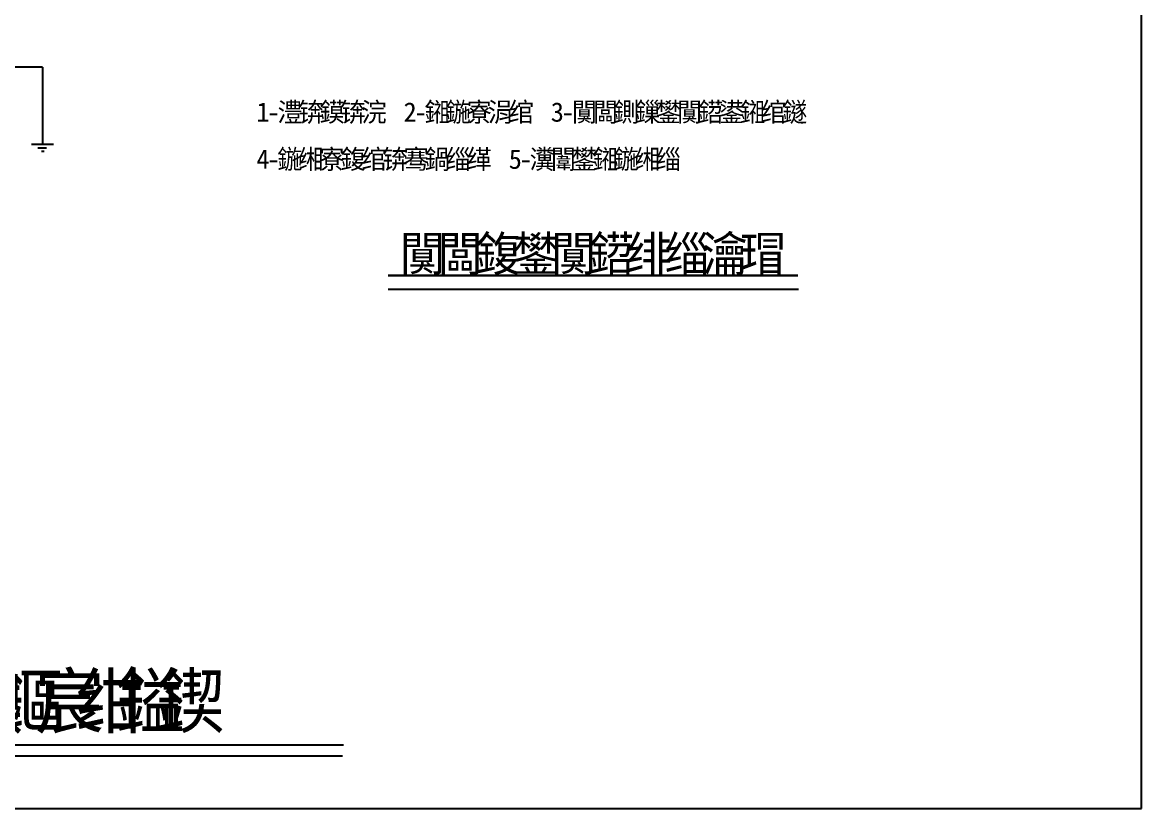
# Model space of a CAD drawing. Header units: metres. Extents: x 0 to 420, y 0 to 297.
# Drawn here: x 208.7 to 420, y 0 to 148.5 of the extents above; entities that cross this region are included whole.
import ezdxf

# ---------------------------------------------------------------- set-up
doc = ezdxf.new("R2010")
doc.units = ezdxf.units.M

msp = doc.modelspace()

# ---------------------------------------------------------------- linework, layer by layer
for p, q in [((420, 0), (420, 297)), ((212.56, 140.03), (202.61, 140.03)), ((212.56, 140.03), (212.56, 125.46)), ((214.63, 125.46), (210.48, 125.46)), ((213.32, 124.77), (211.68, 124.77)), ((212.88, 124.11), (212.34, 124.11)), ((355.1, 100.7), (277.76, 100.7)), ((277.76, 100.7), (355.1, 100.7)), ((277.76, 98.09), (355.22, 98.09)), ((156.77, 12.08), (269.36, 12.08)), ((156.77, 10), (269.16, 10)), ((0, 0), (420, 0))]:
    msp.add_line(p, q)

# ---------------------------------------------------------------- texts
for s, height, p in [('1', 3.65, (252.91, 129.74)), ('澧', 3.65, (256.88, 129.74)), ('锛', 3.65, (260.84, 129.74)), ('鏌', 3.65, (264.81, 129.74)), ('锛', 3.65, (268.78, 129.74)), ('浣', 3.65, (272.75, 129.74)), ('2', 3.65, (280.69, 129.74)), ('鎺', 3.65, (284.66, 129.74)), ('鍦', 3.65, (288.63, 129.74)), ('寮', 3.65, (292.6, 129.74)), ('涓', 3.65, (296.57, 129.74)), ('绾', 3.65, (300.54, 129.74)), ('3', 3.65, (308.48, 129.74)), ('闃', 3.65, (312.45, 129.74)), ('闆', 3.65, (316.42, 129.74)), ('鍘', 3.65, (320.39, 129.74)), ('鏁', 3.65, (324.35, 129.74)), ('鐢', 3.65, (328.32, 129.74)), ('闃', 3.65, (332.29, 129.74)), ('鍣', 3.65, (336.26, 129.74)), ('鍙', 3.65, (340.23, 129.74)), ('鎺', 3.65, (344.2, 129.74)), ('绾', 3.65, (348.17, 129.74)), ('鐩', 3.65, (352.14, 129.74)), ('-', 3.65, (254.89, 129.74)), ('-', 3.65, (282.68, 129.74)), ('-', 3.65, (310.46, 129.74)), ('鍦', 3.65, (256.88, 120.84)), ('缃', 3.65, (260.84, 120.84)), ('寮', 3.65, (264.81, 120.84)), ('鍑', 3.65, (268.78, 120.84)), ('绾', 3.65, (272.75, 120.84)), ('锛', 3.65, (276.72, 120.84)), ('骞', 3.65, (280.69, 120.84)), ('鍋', 3.65, (284.66, 120.84)), ('缁', 3.65, (288.63, 120.84)), ('缂', 3.65, (292.6, 120.84)), ('瀵', 3.65, (304.51, 120.84)), ('闈', 3.65, (308.48, 120.84)), ('鐢', 3.65, (312.45, 120.84)), ('鎺', 3.65, (316.42, 120.84)), ('鍦', 3.65, (320.39, 120.84)), ('缃', 3.65, (324.35, 120.84)), ('缁', 3.65, (328.32, 120.84)), ('4', 3.65, (252.91, 120.84)), ('5', 3.65, (300.54, 120.84)), ('-', 3.65, (254.89, 120.84)), ('-', 3.65, (302.52, 120.84)), ('闃', 6.57, (279.97, 101.51)), ('闆', 6.57, (287.1, 101.51)), ('鍑', 6.57, (294.24, 101.51)), ('鐢', 6.57, (301.38, 101.51)), ('闃', 6.57, (308.51, 101.51)), ('鍣', 6.57, (315.65, 101.51)), ('绯', 6.57, (322.79, 101.51)), ('缁', 6.57, (329.92, 101.51)), ('瀹', 6.57, (337.06, 101.51)), ('瑁', 6.57, (344.2, 101.51)), ('鐭', 10, (195.93, 15.32)), ('鏂', 10, (203.54, 15.32)), ('宸', 10, (211.15, 15.32)), ('绀', 10, (218.75, 15.32)), ('鎰', 10, (226.36, 15.32)), ('鍥', 10, (233.96, 15.32))]:
    msp.add_text(s, height=height).set_placement(p)

doc.saveas('drawing.dxf')
